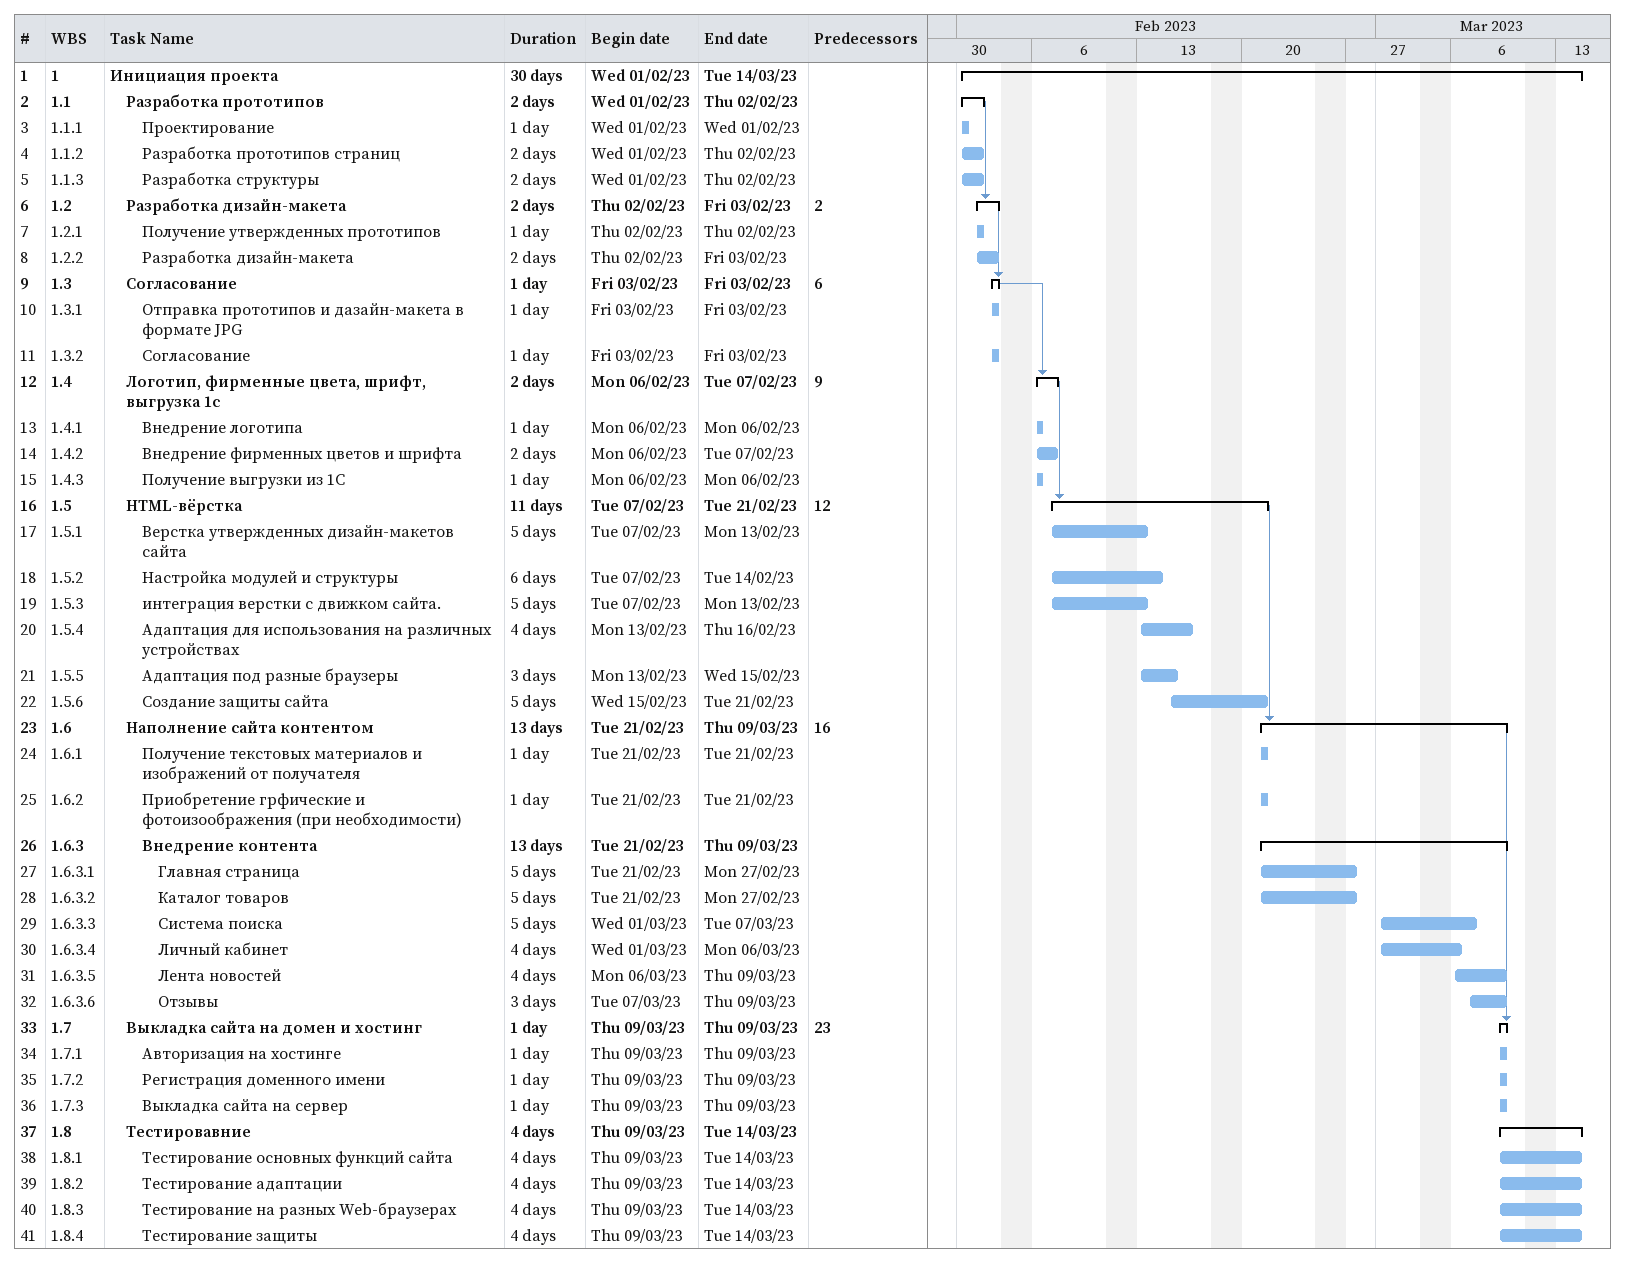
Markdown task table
| ID | WBS | Task | Duration | Start | Finish | Predecessors |
|---|---|---|---|---|---|---|
| 1 | 1 | **Инициация проекта** | 30d | 2023-02-01 | 2023-03-14 |  |
| 2 | 1.1 | **Разработка прототипов** | 2d | 2023-02-01 | 2023-02-02 |  |
| 3 | 1.1.1 | Проектирование | 1d | 2023-02-01 | 2023-02-01 |  |
| 4 | 1.1.2 | Разработка прототипов страниц | 2d | 2023-02-01 | 2023-02-02 |  |
| 5 | 1.1.3 | Разработка структуры | 2d | 2023-02-01 | 2023-02-02 |  |
| 6 | 1.2 | **Разработка дизайн-макета** | 2d | 2023-02-02 | 2023-02-03 | 2 |
| 7 | 1.2.1 | Получение утвержденных прототипов | 1d | 2023-02-02 | 2023-02-02 |  |
| 8 | 1.2.2 | Разработка дизайн-макета | 2d | 2023-02-02 | 2023-02-03 |  |
| 9 | 1.3 | **Согласование** | 1d | 2023-02-03 | 2023-02-03 | 6 |
| 10 | 1.3.1 | Отправка прототипов и дазайн-макета в формате JPG | 1d | 2023-02-03 | 2023-02-03 |  |
| 11 | 1.3.2 | Согласование | 1d | 2023-02-03 | 2023-02-03 |  |
| 12 | 1.4 | **Логотип, фирменные цвета, шрифт, выгрузка 1с** | 2d | 2023-02-06 | 2023-02-07 | 9 |
| 13 | 1.4.1 | Внедрение логотипа | 1d | 2023-02-06 | 2023-02-06 |  |
| 14 | 1.4.2 | Внедрение фирменных цветов и шрифта | 2d | 2023-02-06 | 2023-02-07 |  |
| 15 | 1.4.3 | Получение выгрузки из 1С | 1d | 2023-02-06 | 2023-02-06 |  |
| 16 | 1.5 | **HTML-вёрстка** | 11d | 2023-02-07 | 2023-02-21 | 12 |
| 17 | 1.5.1 | Верстка утвержденных дизайн-макетов сайта | 5d | 2023-02-07 | 2023-02-13 |  |
| 18 | 1.5.2 | Настройка модулей и структуры | 6d | 2023-02-07 | 2023-02-14 |  |
| 19 | 1.5.3 | интеграция верстки с движком сайта. | 5d | 2023-02-07 | 2023-02-13 |  |
| 20 | 1.5.4 | Адаптация для использования на различных устройствах | 4d | 2023-02-13 | 2023-02-16 |  |
| 21 | 1.5.5 | Адаптация под разные браузеры | 3d | 2023-02-13 | 2023-02-15 |  |
| 22 | 1.5.6 | Создание защиты сайта | 5d | 2023-02-15 | 2023-02-21 |  |
| 23 | 1.6 | **Наполнение сайта контентом** | 13d | 2023-02-21 | 2023-03-09 | 16 |
| 24 | 1.6.1 | Получение текстовых материалов и изображений от получателя | 1d | 2023-02-21 | 2023-02-21 |  |
| 25 | 1.6.2 | Приобретение грфические и фотоизоображения (при необходимости) | 1d | 2023-02-21 | 2023-02-21 |  |
| 26 | 1.6.3 | **Внедрение контента** | 13d | 2023-02-21 | 2023-03-09 |  |
| 27 | 1.6.3.1 | Главная страница | 5d | 2023-02-21 | 2023-02-27 |  |
| 28 | 1.6.3.2 | Каталог товаров | 5d | 2023-02-21 | 2023-02-27 |  |
| 29 | 1.6.3.3 | Система поиска | 5d | 2023-03-01 | 2023-03-07 |  |
| 30 | 1.6.3.4 | Личный кабинет | 4d | 2023-03-01 | 2023-03-06 |  |
| 31 | 1.6.3.5 | Лента новостей | 4d | 2023-03-06 | 2023-03-09 |  |
| 32 | 1.6.3.6 | Отзывы | 3d | 2023-03-07 | 2023-03-09 |  |
| 33 | 1.7 | **Выкладка сайта на домен и хостинг** | 1d | 2023-03-09 | 2023-03-09 | 23 |
| 34 | 1.7.1 | Авторизация на хостинге | 1d | 2023-03-09 | 2023-03-09 |  |
| 35 | 1.7.2 | Регистрация доменного имени | 1d | 2023-03-09 | 2023-03-09 |  |
| 36 | 1.7.3 | Выкладка сайта на сервер | 1d | 2023-03-09 | 2023-03-09 |  |
| 37 | 1.8 | **Тестировавние** | 4d | 2023-03-09 | 2023-03-14 |  |
| 38 | 1.8.1 | Тестирование основных функций сайта | 4d | 2023-03-09 | 2023-03-14 |  |
| 39 | 1.8.2 | Тестирование адаптации | 4d | 2023-03-09 | 2023-03-14 |  |
| 40 | 1.8.3 | Тестирование на разных Web-браузерах | 4d | 2023-03-09 | 2023-03-14 |  |
| 41 | 1.8.4 | Тестирование защиты | 4d | 2023-03-09 | 2023-03-14 |  |
